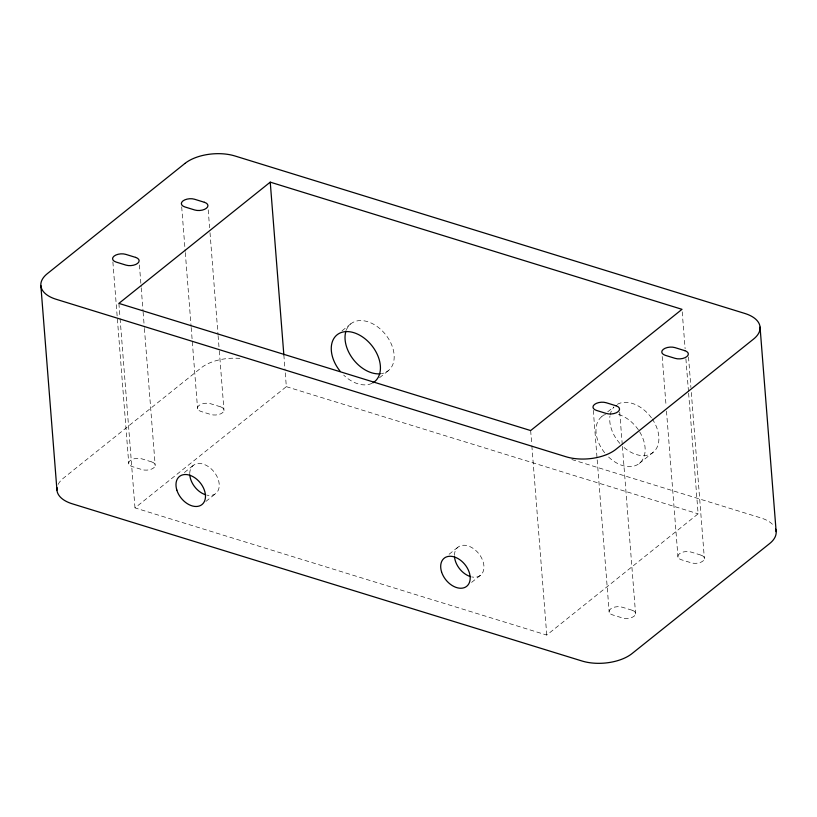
<?xml version="1.0" encoding="UTF-8"?>
<svg xmlns="http://www.w3.org/2000/svg" width="817" height="817" viewBox="0 0 817 817"><rect width="100%" height="100%" fill="white"/><g stroke="black" fill="none" stroke-linecap="round" stroke-linejoin="round"><path stroke-width="0.61" stroke-dasharray="4.08 3.06" d="M342.006 330.875L350.85 323.787M688.619 393.161L698.116 513.822L546.757 635.075L134.989 507.898L286.338 386.666L284.939 368.875M184.397 472.512L193.241 465.424M205.915 501.413L215.739 493.539M379.517 377.73L388.361 370.642M601.802 416.568L603.773 414.985M607.705 411.839L613.598 407.111M449.105 554.263L457.949 547.176M471.613 582.378L480.457 575.291M639.313 463.423L653.069 452.404M571.849 459.542L760.893 517.917A36.009 18.709 -4.5 0 1 774.026 526.117M286.338 386.666L698.116 513.822M688.506 356.947L690.916 387.564M691.305 392.507L704.397 558.859M682.215 311.869L685.116 348.706M685.912 358.867L688.517 391.884M662.189 356.518L666.1 406.172M666.488 411.114L677.987 557.153M619.705 412.064L622.309 445.214M622.411 446.348L635.595 613.996M593.295 410.359L597.094 458.613M597.196 459.889L609.186 612.29M530.662 430.559L531.765 444.54M531.857 445.806L546.757 635.075M283.846 354.905L284.847 367.609M208.202 209.846L209.612 227.769M210.01 232.712L218.006 334.47M218.098 335.603L219.211 349.707M219.303 350.85L224.001 410.543M181.691 206.875L185.193 251.33M185.296 252.606L191.096 326.412M191.188 327.546L197.591 408.837M139.411 264.963L141.116 286.685M141.208 287.829L143.016 310.828M143.108 311.961L144.313 327.341M144.405 328.475L155.199 465.659M118.894 303.393L119.987 317.364M120.089 318.63L134.989 507.898M112.889 261.981L128.79 463.954M189.738 473.625A18.005 12.224 51.3 0 1 203.709 464.281A18.005 12.224 51.3 0 1 219.16 483.572A18.005 12.224 51.3 0 1 206.977 495.153M454.446 555.376A18.005 12.224 51.3 0 1 468.417 546.032A18.005 12.224 51.3 0 1 483.868 565.333A18.005 12.224 51.3 0 1 471.685 576.914M58.15 484.369A36.009 18.709 -4.5 0 1 63.43 478.159L201.033 367.956A36.009 18.709 -4.5 0 1 242.761 358.714M639.68 431.856A30.015 20.374 51.3 0 1 638.383 464.097A30.015 20.374 51.3 0 1 606.091 454.426M604.651 452.72A30.015 20.374 51.3 0 1 605.53 414.423M618.551 414.433A30.015 20.374 51.3 0 1 639.088 430.906M371.878 383.367A30.015 20.374 51.3 0 1 343.712 375.105M652.221 418.947A30.015 20.374 51.3 0 1 654.213 451.382A30.015 20.374 51.3 0 1 623.81 447.328M619.848 443.406A30.015 20.374 51.3 0 1 609.921 416.241M610.125 415.046A30.015 20.374 51.3 0 1 614.006 406.999M617.325 404.344A30.015 20.374 51.3 0 1 651.578 418.028M346.398 329.894A30.015 20.374 51.3 0 1 385.512 334.49A30.015 20.374 51.3 0 1 381.416 373.645M220.467 406.784L210.663 403.751A8.405 4.361 -4.5 0 0 198.98 405.487A8.405 4.361 -4.5 0 0 201.033 411.472L210.837 414.495A8.405 4.361 -4.5 0 0 222.51 412.759A8.405 4.361 -4.5 0 0 220.467 406.784M700.863 555.09L691.059 552.067A8.405 4.361 -4.5 0 0 679.376 553.803A8.405 4.361 -4.5 0 0 681.429 559.778L691.233 562.811A8.405 4.361 -4.5 0 0 702.906 561.075A8.405 4.361 -4.5 0 0 700.863 555.09M151.666 461.891L141.862 458.868A8.405 4.361 -4.5 0 0 130.189 460.604A8.405 4.361 -4.5 0 0 132.231 466.578L142.035 469.612A8.405 4.361 -4.5 0 0 153.719 467.865A8.405 4.361 -4.5 0 0 151.666 461.891M632.062 610.228L622.258 607.205A8.405 4.361 -4.5 0 0 610.585 608.941A8.405 4.361 -4.5 0 0 612.627 614.915L622.431 617.948A8.405 4.361 -4.5 0 0 634.115 616.212A8.405 4.361 -4.5 0 0 632.062 610.228"/><path stroke-width="1.23" d="M270.243 182.15L118.894 303.393L530.662 430.559L682.021 309.326L270.243 182.15L283.846 354.905M760.055 327.117L776.15 531.591M40.85 285.593L56.945 490.108M205.7 494.816A18.005 12.224 51.3 0 1 189.789 474.943M470.408 576.577A18.005 12.224 51.3 0 1 454.497 556.694M775.639 529.181A36.009 18.709 -4.5 0 1 769.665 543.54L632.052 653.559A36.009 18.709 -4.5 0 1 582 661.004L72.202 503.783A36.009 18.709 -4.5 0 1 57.057 487.647M339.943 370.959A30.015 20.374 51.3 0 1 337.656 334.378A30.015 20.374 51.3 0 1 373.022 347.174A30.015 20.374 51.3 0 1 372.838 382.867M380.262 373.798A30.015 20.374 51.3 0 1 353.7 359.94A30.015 20.374 51.3 0 1 346 330.987M184.938 163.441L47.335 273.654A36.009 18.709 -4.5 0 0 56.107 299.267L565.926 456.723A36.009 18.709 -4.5 0 0 615.977 449.279L753.57 339.065A36.009 18.709 -4.5 0 0 744.798 313.442L234.99 155.996A36.009 18.709 -4.5 0 0 184.938 163.441M204.373 202.279L194.569 199.246A8.405 4.361 -4.5 0 0 182.885 200.982A8.405 4.361 -4.5 0 0 184.938 206.967L194.742 209.989A8.405 4.361 -4.5 0 0 206.415 208.253A8.405 4.361 -4.5 0 0 204.373 202.279M684.769 350.646L674.965 347.613A8.405 4.361 -4.5 0 0 663.292 349.359A8.405 4.361 -4.5 0 0 665.334 355.334L675.138 358.357A8.405 4.361 -4.5 0 0 686.821 356.62A8.405 4.361 -4.5 0 0 684.769 350.646M135.571 257.386L125.767 254.363A8.405 4.361 -4.5 0 0 114.094 256.099A8.405 4.361 -4.5 0 0 116.137 262.073L125.941 265.106A8.405 4.361 -4.5 0 0 137.624 263.36A8.405 4.361 -4.5 0 0 135.571 257.386M615.977 405.753L606.173 402.73A8.405 4.361 -4.5 0 0 594.49 404.466A8.405 4.361 -4.5 0 0 596.533 410.44L606.337 413.473A8.405 4.361 -4.5 0 0 618.02 411.737A8.405 4.361 -4.5 0 0 615.977 405.753M176.84 490.088A18.005 12.224 51.3 0 0 201.983 504.559A18.005 12.224 51.3 0 0 193.374 476.862A18.005 12.224 51.3 0 0 176.84 490.088M441.548 571.839A18.005 12.224 51.3 0 0 466.691 586.32A18.005 12.224 51.3 0 0 458.082 558.614A18.005 12.224 51.3 0 0 441.548 571.839"/></g></svg>
